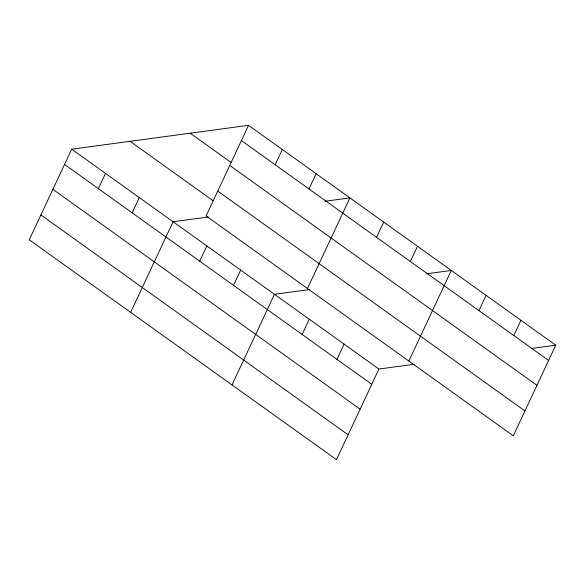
<?xml version="1.0" encoding="UTF-8"?>
<svg xmlns="http://www.w3.org/2000/svg" width="585" height="585" viewBox="0 0 585 585"><rect width="100%" height="100%" fill="white"/><g stroke="black" fill="none" stroke-linecap="round" stroke-linejoin="round"><path stroke-width="0.88" d="M248.537 125.336L206.088 215.96L513.301 435.81L555.75 345.194L248.537 125.336L71.699 149.19L29.25 239.806L336.463 459.664L378.912 369.04L414.275 364.272M98.346 188.626L105.49 173.372M132.144 212.808L139.288 197.555M130.63 312.361L173.08 221.737L208.443 216.969M199.726 261.173L206.871 245.927M275.184 164.773L282.328 149.526M233.517 285.363L240.662 270.109M308.982 188.962L316.127 173.708M232.011 384.908L274.46 294.292L309.823 289.524M307.469 288.507L349.918 197.891L325.158 201.233M302.131 334.459L309.275 319.213M376.565 237.327L383.709 222.073M336.945 359.38L344.09 344.126M410.363 261.51L417.507 246.256M408.849 361.062L451.298 270.445L426.538 273.78M478.969 310.613L486.113 295.359M513.791 335.527L520.935 320.28M531.875 348.411L555.75 345.194M241.393 140.59L548.606 360.448M190.183 133.212L231.324 162.652M229.744 165.46L536.957 385.318M217.737 191.083L524.95 410.941M130.053 141.314L213.072 200.728M71.699 149.19L378.912 369.04M64.555 164.436L371.767 384.294M52.906 189.313L360.119 409.164M40.899 214.936L348.112 434.794"/></g></svg>
